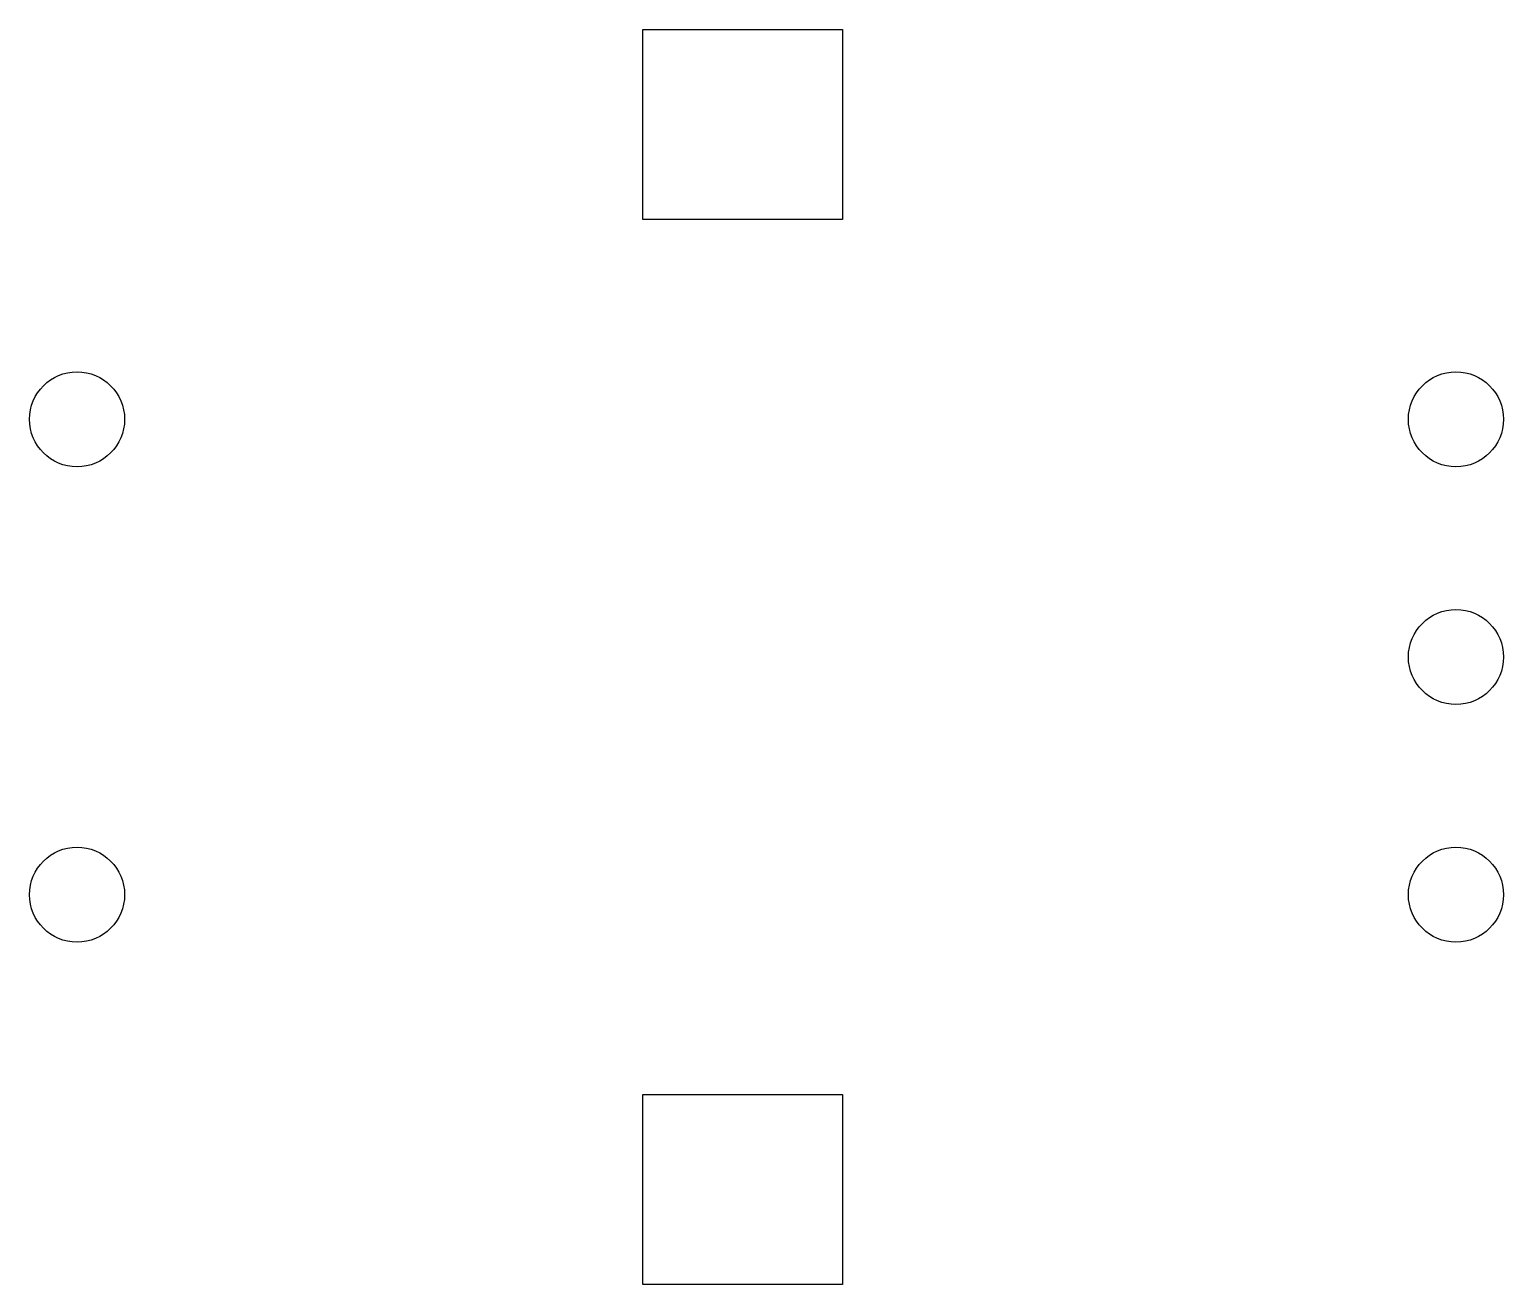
# Model space of a CAD drawing. Extents: x 0 to 15.5, y 0 to 13.2.
import ezdxf

# ---------------------------------------------------------------- set-up
doc = ezdxf.new("R2010")
doc.units = 0
doc.layers.get('0').update_dxf_attribs({"linetype": 'CONTINUOUS'})

msp = doc.modelspace()

# ---------------------------------------------------------------- linework, layer by layer
for p, q in [((6.45, 13.2), (8.55, 13.2)), ((6.45, 11.2), (6.45, 13.2)), ((8.55, 13.2), (8.55, 11.2)), ((8.55, 11.2), (6.45, 11.2)), ((6.45, 2), (8.55, 2)), ((6.45, 0), (6.45, 2)), ((8.55, 2), (8.55, 0)), ((8.55, 0), (6.45, 0))]:
    msp.add_line(p, q)
for centre in [(0.5, 9.1), (15, 9.1), (15, 6.6), (0.5, 4.1), (15, 4.1)]:
    msp.add_circle(centre, 0.5)

doc.saveas('drawing.dxf')
